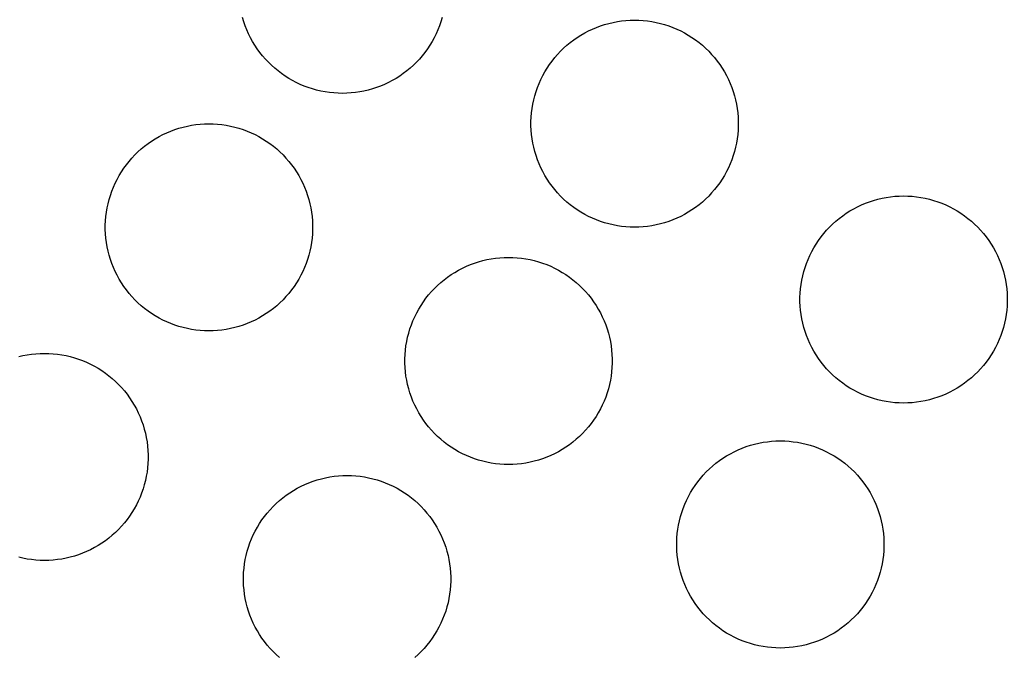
# Model space of a CAD drawing. Header units: metres. Extents: x -102 to 102, y -50 to 50.
# Drawn here: x -45.44 to -30.2, y 20.85 to 30.67 of the extents above; entities that cross this region are included whole.
import ezdxf

# ---------------------------------------------------------------- set-up
doc = ezdxf.new("R2010")
doc.units = ezdxf.units.M

msp = doc.modelspace()

# ---------------------------------------------------------------- linework, layer by layer
for p, q in [((-41.9801, 30.6349), (-41.9995, 30.699)), ((-38.9174, 30.699), (-38.9368, 30.6349)), ((-36.2804, 30.6264), (-36.2146, 30.639)), ((-36.2146, 30.639), (-36.1483, 30.6488)), ((-36.1483, 30.6488), (-36.0817, 30.6558)), ((-36.0817, 30.6558), (-36.0148, 30.66)), ((-36.0148, 30.66), (-35.9478, 30.6614)), ((-35.9478, 30.6614), (-35.8808, 30.66)), ((-35.8808, 30.66), (-35.8139, 30.6558)), ((-35.8139, 30.6558), (-35.7473, 30.6488)), ((-35.7473, 30.6488), (-35.681, 30.639)), ((-35.681, 30.639), (-35.6151, 30.6264)), ((-41.9581, 30.5716), (-41.9801, 30.6349)), ((-41.9334, 30.5093), (-41.9581, 30.5716)), ((-41.9062, 30.448), (-41.9334, 30.5093)), ((-38.9835, 30.5093), (-39.0107, 30.448)), ((-38.9588, 30.5716), (-38.9835, 30.5093)), ((-38.9368, 30.6349), (-38.9588, 30.5716)), ((-36.7186, 30.4635), (-36.6592, 30.4946)), ((-36.6592, 30.4946), (-36.5986, 30.5231)), ((-36.5986, 30.5231), (-36.5368, 30.5491)), ((-36.5368, 30.5491), (-36.474, 30.5724)), ((-36.474, 30.5724), (-36.4102, 30.5931)), ((-36.4102, 30.5931), (-36.3457, 30.6111)), ((-36.3457, 30.6111), (-36.2804, 30.6264)), ((-35.6151, 30.6264), (-35.5499, 30.6111)), ((-35.5499, 30.6111), (-35.4853, 30.5931)), ((-35.4853, 30.5931), (-35.4216, 30.5724)), ((-35.4216, 30.5724), (-35.3588, 30.5491)), ((-35.3588, 30.5491), (-35.297, 30.5231)), ((-35.297, 30.5231), (-35.2364, 30.4946)), ((-35.2364, 30.4946), (-35.177, 30.4635)), ((-41.8764, 30.388), (-41.9062, 30.448)), ((-41.8441, 30.3293), (-41.8764, 30.388)), ((-39.0405, 30.388), (-39.0728, 30.3293)), ((-39.0107, 30.448), (-39.0405, 30.388)), ((-36.9416, 30.3153), (-36.8882, 30.3558)), ((-36.8882, 30.3558), (-36.8332, 30.3941)), ((-36.8332, 30.3941), (-36.7766, 30.43)), ((-36.7766, 30.43), (-36.7186, 30.4635)), ((-35.177, 30.4635), (-35.1189, 30.43)), ((-35.1189, 30.43), (-35.0624, 30.3941)), ((-35.0624, 30.3941), (-35.0073, 30.3558)), ((-35.0073, 30.3558), (-34.9539, 30.3153)), ((-41.8094, 30.272), (-41.8441, 30.3293)), ((-41.7723, 30.2161), (-41.8094, 30.272)), ((-41.7329, 30.1619), (-41.7723, 30.2161)), ((-39.1446, 30.2161), (-39.184, 30.1619)), ((-39.1075, 30.272), (-39.1446, 30.2161)), ((-39.0728, 30.3293), (-39.1075, 30.272)), ((-37.1368, 30.132), (-37.0909, 30.1809)), ((-37.0909, 30.1809), (-37.0431, 30.2278)), ((-37.0431, 30.2278), (-36.9933, 30.2726)), ((-36.9933, 30.2726), (-36.9416, 30.3153)), ((-34.9539, 30.3153), (-34.9023, 30.2726)), ((-34.9023, 30.2726), (-34.8525, 30.2278)), ((-34.8525, 30.2278), (-34.8046, 30.1809)), ((-34.8046, 30.1809), (-34.7588, 30.132)), ((-41.6913, 30.1094), (-41.7329, 30.1619)), ((-41.6475, 30.0587), (-41.6913, 30.1094)), ((-41.6016, 30.0098), (-41.6475, 30.0587)), ((-39.2694, 30.0587), (-39.3153, 30.0098)), ((-39.2256, 30.1094), (-39.2694, 30.0587)), ((-39.184, 30.1619), (-39.2256, 30.1094)), ((-37.2616, 29.9745), (-37.2222, 30.0288)), ((-37.2222, 30.0288), (-37.1806, 30.0813)), ((-37.1806, 30.0813), (-37.1368, 30.132)), ((-34.7588, 30.132), (-34.715, 30.0813)), ((-34.715, 30.0813), (-34.6733, 30.0288)), ((-34.6733, 30.0288), (-34.6339, 29.9745)), ((-41.5537, 29.9629), (-41.6016, 30.0098)), ((-41.5039, 29.9181), (-41.5537, 29.9629)), ((-41.4523, 29.8754), (-41.5039, 29.9181)), ((-39.413, 29.9181), (-39.4646, 29.8754)), ((-39.3632, 29.9629), (-39.413, 29.9181)), ((-39.3153, 30.0098), (-39.3632, 29.9629)), ((-37.3334, 29.8614), (-37.2987, 29.9187)), ((-37.2987, 29.9187), (-37.2616, 29.9745)), ((-34.6339, 29.9745), (-34.5969, 29.9187)), ((-34.5969, 29.9187), (-34.5621, 29.8614)), ((-41.3989, 29.8349), (-41.4523, 29.8754)), ((-41.3439, 29.7966), (-41.3989, 29.8349)), ((-41.2873, 29.7607), (-41.3439, 29.7966)), ((-41.2293, 29.7272), (-41.2873, 29.7607)), ((-41.1699, 29.6961), (-41.2293, 29.7272)), ((-39.6877, 29.7272), (-39.747, 29.6961)), ((-39.6296, 29.7607), (-39.6877, 29.7272)), ((-39.573, 29.7966), (-39.6296, 29.7607)), ((-39.518, 29.8349), (-39.573, 29.7966)), ((-39.4646, 29.8754), (-39.518, 29.8349)), ((-37.4228, 29.6814), (-37.3955, 29.7427)), ((-37.3955, 29.7427), (-37.3657, 29.8027)), ((-37.3657, 29.8027), (-37.3334, 29.8614)), ((-34.5621, 29.8614), (-34.5299, 29.8027)), ((-34.5299, 29.8027), (-34.5001, 29.7427)), ((-34.5001, 29.7427), (-34.4728, 29.6814)), ((-41.1092, 29.6676), (-41.1699, 29.6961)), ((-41.0475, 29.6416), (-41.1092, 29.6676)), ((-40.9846, 29.6183), (-41.0475, 29.6416)), ((-40.9209, 29.5976), (-40.9846, 29.6183)), ((-40.8564, 29.5795), (-40.9209, 29.5976)), ((-40.7911, 29.5642), (-40.8564, 29.5795)), ((-40.0605, 29.5795), (-40.1258, 29.5642)), ((-39.996, 29.5976), (-40.0605, 29.5795)), ((-39.9323, 29.6183), (-39.996, 29.5976)), ((-39.8695, 29.6416), (-39.9323, 29.6183)), ((-39.8077, 29.6676), (-39.8695, 29.6416)), ((-39.747, 29.6961), (-39.8077, 29.6676)), ((-37.4695, 29.5558), (-37.4474, 29.6191)), ((-37.4474, 29.6191), (-37.4228, 29.6814)), ((-34.4728, 29.6814), (-34.4481, 29.6191)), ((-34.4481, 29.6191), (-34.4261, 29.5558)), ((-40.7253, 29.5517), (-40.7911, 29.5642)), ((-40.659, 29.5419), (-40.7253, 29.5517)), ((-40.5923, 29.5349), (-40.659, 29.5419)), ((-40.5255, 29.5307), (-40.5923, 29.5349)), ((-40.4585, 29.5293), (-40.5255, 29.5307)), ((-40.3914, 29.5307), (-40.4585, 29.5293)), ((-40.3246, 29.5349), (-40.3914, 29.5307)), ((-40.2579, 29.5419), (-40.3246, 29.5349)), ((-40.1916, 29.5517), (-40.2579, 29.5419)), ((-40.1258, 29.5642), (-40.1916, 29.5517)), ((-37.5194, 29.3612), (-37.5055, 29.4268)), ((-37.5055, 29.4268), (-37.4888, 29.4917)), ((-37.4888, 29.4917), (-37.4695, 29.5558)), ((-34.4261, 29.5558), (-34.4067, 29.4917)), ((-34.4067, 29.4917), (-34.3901, 29.4268)), ((-34.3901, 29.4268), (-34.3761, 29.3612)), ((-37.539, 29.2287), (-37.5306, 29.2952)), ((-37.5306, 29.2952), (-37.5194, 29.3612)), ((-34.3761, 29.3612), (-34.3649, 29.2952)), ((-34.3649, 29.2952), (-34.3566, 29.2287)), ((-37.5474, 29.0949), (-37.5446, 29.1619)), ((-37.5446, 29.1619), (-37.539, 29.2287)), ((-34.3566, 29.2287), (-34.3509, 29.1619)), ((-34.3509, 29.1619), (-34.3481, 29.0949)), ((-43.1073, 28.9467), (-43.0445, 28.97)), ((-43.0445, 28.97), (-42.9807, 28.9908)), ((-42.9807, 28.9908), (-42.9162, 29.0088)), ((-42.9162, 29.0088), (-42.851, 29.0241)), ((-42.851, 29.0241), (-42.7851, 29.0366)), ((-42.7851, 29.0366), (-42.7188, 29.0464)), ((-42.7188, 29.0464), (-42.6522, 29.0534)), ((-42.6522, 29.0534), (-42.5853, 29.0576)), ((-42.5853, 29.0576), (-42.5183, 29.059)), ((-42.5183, 29.059), (-42.4513, 29.0576)), ((-42.4513, 29.0576), (-42.3844, 29.0534)), ((-42.3844, 29.0534), (-42.3177, 29.0464)), ((-42.3177, 29.0464), (-42.2514, 29.0366)), ((-42.2514, 29.0366), (-42.1856, 29.0241)), ((-42.1856, 29.0241), (-42.1204, 29.0088)), ((-42.1204, 29.0088), (-42.0558, 28.9908)), ((-42.0558, 28.9908), (-41.9921, 28.97)), ((-41.9921, 28.97), (-41.9293, 28.9467)), ((-37.5474, 29.0279), (-37.5474, 29.0949)), ((-37.5446, 28.961), (-37.5474, 29.0279)), ((-34.3481, 29.0279), (-34.3509, 28.961)), ((-34.3481, 29.0949), (-34.3481, 29.0279)), ((-43.4037, 28.7917), (-43.3471, 28.8276)), ((-43.3471, 28.8276), (-43.2891, 28.8611)), ((-43.2891, 28.8611), (-43.2297, 28.8922)), ((-43.2297, 28.8922), (-43.1691, 28.9207)), ((-43.1691, 28.9207), (-43.1073, 28.9467)), ((-41.9293, 28.9467), (-41.8675, 28.9207)), ((-41.8675, 28.9207), (-41.8069, 28.8922)), ((-41.8069, 28.8922), (-41.7475, 28.8611)), ((-41.7475, 28.8611), (-41.6894, 28.8276)), ((-41.6894, 28.8276), (-41.6329, 28.7917)), ((-37.539, 28.8942), (-37.5446, 28.961)), ((-37.5306, 28.8277), (-37.539, 28.8942)), ((-37.5194, 28.7616), (-37.5306, 28.8277)), ((-34.3649, 28.8277), (-34.3761, 28.7616)), ((-34.3566, 28.8942), (-34.3649, 28.8277)), ((-34.3509, 28.961), (-34.3566, 28.8942)), ((-43.6136, 28.6254), (-43.5638, 28.6702)), ((-43.5638, 28.6702), (-43.5121, 28.713)), ((-43.5121, 28.713), (-43.4587, 28.7535)), ((-43.4587, 28.7535), (-43.4037, 28.7917)), ((-41.6329, 28.7917), (-41.5778, 28.7535)), ((-41.5778, 28.7535), (-41.5244, 28.713)), ((-41.5244, 28.713), (-41.4728, 28.6702)), ((-41.4728, 28.6702), (-41.423, 28.6254)), ((-37.5055, 28.696), (-37.5194, 28.7616)), ((-37.4888, 28.6311), (-37.5055, 28.696)), ((-34.3901, 28.696), (-34.4067, 28.6311)), ((-34.3761, 28.7616), (-34.3901, 28.696)), ((-43.7511, 28.4789), (-43.7073, 28.5296)), ((-43.7073, 28.5296), (-43.6614, 28.5785)), ((-43.6614, 28.5785), (-43.6136, 28.6254)), ((-41.423, 28.6254), (-41.3751, 28.5785)), ((-41.3751, 28.5785), (-41.3293, 28.5296)), ((-41.3293, 28.5296), (-41.2855, 28.4789)), ((-37.4695, 28.567), (-37.4888, 28.6311)), ((-37.4474, 28.5037), (-37.4695, 28.567)), ((-34.4261, 28.567), (-34.4481, 28.5037)), ((-34.4067, 28.6311), (-34.4261, 28.567)), ((-43.8692, 28.3164), (-43.8321, 28.3722)), ((-43.8321, 28.3722), (-43.7927, 28.4264)), ((-43.7927, 28.4264), (-43.7511, 28.4789)), ((-41.2855, 28.4789), (-41.2438, 28.4264)), ((-41.2438, 28.4264), (-41.2045, 28.3722)), ((-41.2045, 28.3722), (-41.1674, 28.3164)), ((-37.4228, 28.4414), (-37.4474, 28.5037)), ((-37.3955, 28.3802), (-37.4228, 28.4414)), ((-37.3657, 28.3201), (-37.3955, 28.3802)), ((-34.5001, 28.3802), (-34.5299, 28.3201)), ((-34.4728, 28.4414), (-34.5001, 28.3802)), ((-34.4481, 28.5037), (-34.4728, 28.4414)), ((-43.966, 28.1403), (-43.9362, 28.2003)), ((-43.9362, 28.2003), (-43.9039, 28.259)), ((-43.9039, 28.259), (-43.8692, 28.3164)), ((-41.1674, 28.3164), (-41.1326, 28.259)), ((-41.1326, 28.259), (-41.1004, 28.2003)), ((-41.1004, 28.2003), (-41.0706, 28.1403)), ((-37.3334, 28.2614), (-37.3657, 28.3201)), ((-37.2987, 28.2041), (-37.3334, 28.2614)), ((-37.2616, 28.1483), (-37.2987, 28.2041)), ((-34.5969, 28.2041), (-34.6339, 28.1483)), ((-34.5621, 28.2614), (-34.5969, 28.2041)), ((-34.5299, 28.3201), (-34.5621, 28.2614)), ((-44.0179, 28.0168), (-43.9933, 28.0791)), ((-43.9933, 28.0791), (-43.966, 28.1403)), ((-41.0706, 28.1403), (-41.0433, 28.0791)), ((-41.0433, 28.0791), (-41.0186, 28.0168)), ((-37.2222, 28.0941), (-37.2616, 28.1483)), ((-37.1806, 28.0415), (-37.2222, 28.0941)), ((-34.6733, 28.0941), (-34.715, 28.0415)), ((-34.6339, 28.1483), (-34.6733, 28.0941)), ((-44.0593, 27.8893), (-44.04, 27.9535)), ((-44.04, 27.9535), (-44.0179, 28.0168)), ((-41.0186, 28.0168), (-40.9966, 27.9535)), ((-40.9966, 27.9535), (-40.9772, 27.8893)), ((-37.1368, 27.9908), (-37.1806, 28.0415)), ((-37.0909, 27.942), (-37.1368, 27.9908)), ((-37.0431, 27.8951), (-37.0909, 27.942)), ((-36.9933, 27.8502), (-37.0431, 27.8951)), ((-34.8525, 27.8951), (-34.9023, 27.8502)), ((-34.8046, 27.942), (-34.8525, 27.8951)), ((-34.7588, 27.9908), (-34.8046, 27.942)), ((-34.715, 28.0415), (-34.7588, 27.9908)), ((-32.1936, 27.8941), (-32.1284, 27.9094)), ((-32.1284, 27.9094), (-32.0625, 27.922)), ((-32.0625, 27.922), (-31.9962, 27.9317)), ((-31.9962, 27.9317), (-31.9296, 27.9388)), ((-31.9296, 27.9388), (-31.8627, 27.943)), ((-31.8627, 27.943), (-31.7957, 27.9444)), ((-31.7957, 27.9444), (-31.7287, 27.943)), ((-31.7287, 27.943), (-31.6618, 27.9388)), ((-31.6618, 27.9388), (-31.5952, 27.9317)), ((-31.5952, 27.9317), (-31.5289, 27.922)), ((-31.5289, 27.922), (-31.463, 27.9094)), ((-31.463, 27.9094), (-31.3978, 27.8941)), ((-44.1011, 27.6928), (-44.09, 27.7589)), ((-44.09, 27.7589), (-44.076, 27.8244)), ((-44.076, 27.8244), (-44.0593, 27.8893)), ((-40.9772, 27.8893), (-40.9606, 27.8244)), ((-40.9606, 27.8244), (-40.9466, 27.7589)), ((-40.9466, 27.7589), (-40.9355, 27.6928)), ((-36.9416, 27.8075), (-36.9933, 27.8502)), ((-36.8882, 27.767), (-36.9416, 27.8075)), ((-36.8332, 27.7287), (-36.8882, 27.767)), ((-35.0073, 27.767), (-35.0624, 27.7287)), ((-34.9539, 27.8075), (-35.0073, 27.767)), ((-34.9023, 27.8502), (-34.9539, 27.8075)), ((-32.6245, 27.713), (-32.5665, 27.7465)), ((-32.5665, 27.7465), (-32.5071, 27.7775)), ((-32.5071, 27.7775), (-32.4465, 27.806)), ((-32.4465, 27.806), (-32.3847, 27.832)), ((-32.3847, 27.832), (-32.3219, 27.8554)), ((-32.3219, 27.8554), (-32.2581, 27.8761)), ((-32.2581, 27.8761), (-32.1936, 27.8941)), ((-31.3978, 27.8941), (-31.3333, 27.8761)), ((-31.3333, 27.8761), (-31.2695, 27.8554)), ((-31.2695, 27.8554), (-31.2067, 27.832)), ((-31.2067, 27.832), (-31.1449, 27.806)), ((-31.1449, 27.806), (-31.0843, 27.7775)), ((-31.0843, 27.7775), (-31.0249, 27.7465)), ((-31.0249, 27.7465), (-30.9669, 27.713)), ((-44.1151, 27.5595), (-44.1095, 27.6263)), ((-44.1095, 27.6263), (-44.1011, 27.6928)), ((-40.9355, 27.6928), (-40.927, 27.6263)), ((-40.927, 27.6263), (-40.9214, 27.5595)), ((-36.7766, 27.6928), (-36.8332, 27.7287)), ((-36.7186, 27.6593), (-36.7766, 27.6928)), ((-36.6592, 27.6283), (-36.7186, 27.6593)), ((-36.5986, 27.5997), (-36.6592, 27.6283)), ((-36.5368, 27.5738), (-36.5986, 27.5997)), ((-35.297, 27.5997), (-35.3588, 27.5738)), ((-35.2364, 27.6283), (-35.297, 27.5997)), ((-35.177, 27.6593), (-35.2364, 27.6283)), ((-35.1189, 27.6928), (-35.177, 27.6593)), ((-35.0624, 27.7287), (-35.1189, 27.6928)), ((-32.8412, 27.5556), (-32.7895, 27.5983)), ((-32.7895, 27.5983), (-32.7361, 27.6388)), ((-32.7361, 27.6388), (-32.6811, 27.677)), ((-32.6811, 27.677), (-32.6245, 27.713)), ((-30.9669, 27.713), (-30.9103, 27.677)), ((-30.9103, 27.677), (-30.8552, 27.6388)), ((-30.8552, 27.6388), (-30.8019, 27.5983)), ((-30.8019, 27.5983), (-30.7502, 27.5556)), ((-44.1179, 27.4926), (-44.1151, 27.5595)), ((-44.1179, 27.4255), (-44.1179, 27.4926)), ((-40.9214, 27.5595), (-40.9186, 27.4926)), ((-40.9186, 27.4926), (-40.9186, 27.4255)), ((-36.474, 27.5504), (-36.5368, 27.5738)), ((-36.4102, 27.5297), (-36.474, 27.5504)), ((-36.3457, 27.5117), (-36.4102, 27.5297)), ((-36.2804, 27.4964), (-36.3457, 27.5117)), ((-36.2146, 27.4838), (-36.2804, 27.4964)), ((-36.1483, 27.474), (-36.2146, 27.4838)), ((-36.0817, 27.467), (-36.1483, 27.474)), ((-36.0148, 27.4628), (-36.0817, 27.467)), ((-35.9478, 27.4614), (-36.0148, 27.4628)), ((-35.8808, 27.4628), (-35.9478, 27.4614)), ((-35.8139, 27.467), (-35.8808, 27.4628)), ((-35.7473, 27.474), (-35.8139, 27.467)), ((-35.681, 27.4838), (-35.7473, 27.474)), ((-35.6151, 27.4964), (-35.681, 27.4838)), ((-35.5499, 27.5117), (-35.6151, 27.4964)), ((-35.4853, 27.5297), (-35.5499, 27.5117)), ((-35.4216, 27.5504), (-35.4853, 27.5297)), ((-35.3588, 27.5738), (-35.4216, 27.5504)), ((-32.9847, 27.415), (-32.9389, 27.4638)), ((-32.9389, 27.4638), (-32.891, 27.5107)), ((-32.891, 27.5107), (-32.8412, 27.5556)), ((-30.7502, 27.5556), (-30.7004, 27.5107)), ((-30.7004, 27.5107), (-30.6525, 27.4638)), ((-30.6525, 27.4638), (-30.6067, 27.415)), ((-44.1151, 27.3586), (-44.1179, 27.4255)), ((-44.1095, 27.2918), (-44.1151, 27.3586)), ((-44.1011, 27.2253), (-44.1095, 27.2918)), ((-40.927, 27.2918), (-40.9355, 27.2253)), ((-40.9214, 27.3586), (-40.927, 27.2918)), ((-40.9186, 27.4255), (-40.9214, 27.3586)), ((-33.1095, 27.2575), (-33.0701, 27.3117)), ((-33.0701, 27.3117), (-33.0285, 27.3642)), ((-33.0285, 27.3642), (-32.9847, 27.415)), ((-30.6067, 27.415), (-30.5629, 27.3642)), ((-30.5629, 27.3642), (-30.5213, 27.3117)), ((-30.5213, 27.3117), (-30.4819, 27.2575)), ((-44.09, 27.1592), (-44.1011, 27.2253)), ((-44.076, 27.0937), (-44.09, 27.1592)), ((-40.9466, 27.1592), (-40.9606, 27.0937)), ((-40.9355, 27.2253), (-40.9466, 27.1592)), ((-33.2136, 27.0856), (-33.1813, 27.1444)), ((-33.1813, 27.1444), (-33.1466, 27.2017)), ((-33.1466, 27.2017), (-33.1095, 27.2575)), ((-30.4819, 27.2575), (-30.4448, 27.2017)), ((-30.4448, 27.2017), (-30.41, 27.1444)), ((-30.41, 27.1444), (-30.3778, 27.0856)), ((-44.0593, 27.0288), (-44.076, 27.0937)), ((-44.04, 26.9646), (-44.0593, 27.0288)), ((-40.9772, 27.0288), (-40.9966, 26.9646)), ((-40.9606, 27.0937), (-40.9772, 27.0288)), ((-38.1609, 26.973), (-38.0947, 26.9828)), ((-38.0947, 26.9828), (-38.028, 26.9898)), ((-38.028, 26.9898), (-37.9611, 26.994)), ((-37.9611, 26.994), (-37.8941, 26.9954)), ((-37.8941, 26.9954), (-37.8271, 26.994)), ((-37.8271, 26.994), (-37.7602, 26.9898)), ((-37.7602, 26.9898), (-37.6936, 26.9828)), ((-37.6936, 26.9828), (-37.6273, 26.973)), ((-33.2707, 26.9644), (-33.2434, 27.0256)), ((-33.2434, 27.0256), (-33.2136, 27.0856)), ((-30.3778, 27.0856), (-30.348, 27.0256)), ((-30.348, 27.0256), (-30.3207, 26.9644)), ((-44.0179, 26.9013), (-44.04, 26.9646)), ((-43.9933, 26.839), (-44.0179, 26.9013)), ((-43.966, 26.7778), (-43.9933, 26.839)), ((-41.0433, 26.839), (-41.0706, 26.7778)), ((-41.0186, 26.9013), (-41.0433, 26.839)), ((-40.9966, 26.9646), (-41.0186, 26.9013)), ((-38.6649, 26.7975), (-38.6055, 26.8285)), ((-38.6055, 26.8285), (-38.5449, 26.8571)), ((-38.5449, 26.8571), (-38.4831, 26.883)), ((-38.4831, 26.883), (-38.4203, 26.9064)), ((-38.4203, 26.9064), (-38.3566, 26.9271)), ((-38.3566, 26.9271), (-38.292, 26.9451)), ((-38.292, 26.9451), (-38.2268, 26.9604)), ((-38.2268, 26.9604), (-38.1609, 26.973)), ((-37.6273, 26.973), (-37.5615, 26.9604)), ((-37.5615, 26.9604), (-37.4962, 26.9451)), ((-37.4962, 26.9451), (-37.4317, 26.9271)), ((-37.4317, 26.9271), (-37.3679, 26.9064)), ((-37.3679, 26.9064), (-37.3051, 26.883)), ((-37.3051, 26.883), (-37.2433, 26.8571)), ((-37.2433, 26.8571), (-37.1827, 26.8285)), ((-37.1827, 26.8285), (-37.1233, 26.7975)), ((-33.3368, 26.7746), (-33.3174, 26.8388)), ((-33.3174, 26.8388), (-33.2953, 26.9021)), ((-33.2953, 26.9021), (-33.2707, 26.9644)), ((-30.3207, 26.9644), (-30.2961, 26.9021)), ((-30.2961, 26.9021), (-30.274, 26.8388)), ((-30.274, 26.8388), (-30.2546, 26.7746)), ((-43.9362, 26.7178), (-43.966, 26.7778)), ((-43.9039, 26.659), (-43.9362, 26.7178)), ((-41.1004, 26.7178), (-41.1326, 26.659)), ((-41.0706, 26.7778), (-41.1004, 26.7178)), ((-38.888, 26.6493), (-38.8346, 26.6898)), ((-38.8346, 26.6898), (-38.7795, 26.7281)), ((-38.7795, 26.7281), (-38.723, 26.764)), ((-38.723, 26.764), (-38.6649, 26.7975)), ((-37.1233, 26.7975), (-37.0653, 26.764)), ((-37.0653, 26.764), (-37.0087, 26.7281)), ((-37.0087, 26.7281), (-36.9537, 26.6898)), ((-36.9537, 26.6898), (-36.9003, 26.6493)), ((-33.3674, 26.6442), (-33.3534, 26.7097)), ((-33.3534, 26.7097), (-33.3368, 26.7746)), ((-30.2546, 26.7746), (-30.238, 26.7097)), ((-30.238, 26.7097), (-30.224, 26.6442)), ((-43.8692, 26.6017), (-43.9039, 26.659)), ((-43.8321, 26.5459), (-43.8692, 26.6017)), ((-43.7927, 26.4917), (-43.8321, 26.5459)), ((-41.2045, 26.5459), (-41.2438, 26.4917)), ((-41.1674, 26.6017), (-41.2045, 26.5459)), ((-41.1326, 26.659), (-41.1674, 26.6017)), ((-39.0373, 26.5149), (-38.9894, 26.5617)), ((-38.9894, 26.5617), (-38.9396, 26.6066)), ((-38.9396, 26.6066), (-38.888, 26.6493)), ((-36.9003, 26.6493), (-36.8486, 26.6066)), ((-36.8486, 26.6066), (-36.7988, 26.5617)), ((-36.7988, 26.5617), (-36.751, 26.5149)), ((-33.3869, 26.5116), (-33.3785, 26.5781)), ((-33.3785, 26.5781), (-33.3674, 26.6442)), ((-30.224, 26.6442), (-30.2129, 26.5781)), ((-30.2129, 26.5781), (-30.2045, 26.5116)), ((-43.7511, 26.4392), (-43.7927, 26.4917)), ((-43.7073, 26.3884), (-43.7511, 26.4392)), ((-43.6614, 26.3396), (-43.7073, 26.3884)), ((-41.3293, 26.3884), (-41.3751, 26.3396)), ((-41.2855, 26.4392), (-41.3293, 26.3884)), ((-41.2438, 26.4917), (-41.2855, 26.4392)), ((-39.1686, 26.3627), (-39.1269, 26.4153)), ((-39.1269, 26.4153), (-39.0832, 26.466)), ((-39.0832, 26.466), (-39.0373, 26.5149)), ((-36.751, 26.5149), (-36.7051, 26.466)), ((-36.7051, 26.466), (-36.6613, 26.4153)), ((-36.6613, 26.4153), (-36.6197, 26.3627)), ((-33.3953, 26.3779), (-33.3925, 26.4448)), ((-33.3953, 26.3109), (-33.3953, 26.3779)), ((-33.3925, 26.4448), (-33.3869, 26.5116)), ((-30.2045, 26.5116), (-30.1989, 26.4448)), ((-30.1989, 26.4448), (-30.196, 26.3779)), ((-30.196, 26.3779), (-30.196, 26.3109)), ((-43.6136, 26.2927), (-43.6614, 26.3396)), ((-43.5638, 26.2478), (-43.6136, 26.2927)), ((-43.5121, 26.2051), (-43.5638, 26.2478)), ((-41.4728, 26.2478), (-41.5244, 26.2051)), ((-41.423, 26.2927), (-41.4728, 26.2478)), ((-41.3751, 26.3396), (-41.423, 26.2927)), ((-39.2798, 26.1954), (-39.245, 26.2527)), ((-39.245, 26.2527), (-39.208, 26.3085)), ((-39.208, 26.3085), (-39.1686, 26.3627)), ((-36.6197, 26.3627), (-36.5803, 26.3085)), ((-36.5803, 26.3085), (-36.5432, 26.2527)), ((-36.5432, 26.2527), (-36.5085, 26.1954)), ((-33.3925, 26.2439), (-33.3953, 26.3109)), ((-33.3869, 26.1771), (-33.3925, 26.2439)), ((-30.1989, 26.2439), (-30.2045, 26.1771)), ((-30.196, 26.3109), (-30.1989, 26.2439)), ((-43.4587, 26.1646), (-43.5121, 26.2051)), ((-43.4037, 26.1264), (-43.4587, 26.1646)), ((-43.3471, 26.0905), (-43.4037, 26.1264)), ((-43.2891, 26.0569), (-43.3471, 26.0905)), ((-41.6894, 26.0905), (-41.7475, 26.0569)), ((-41.6329, 26.1264), (-41.6894, 26.0905)), ((-41.5778, 26.1646), (-41.6329, 26.1264)), ((-41.5244, 26.2051), (-41.5778, 26.1646)), ((-39.3691, 26.0154), (-39.3418, 26.0766)), ((-39.3418, 26.0766), (-39.312, 26.1367)), ((-39.312, 26.1367), (-39.2798, 26.1954)), ((-36.5085, 26.1954), (-36.4762, 26.1367)), ((-36.4762, 26.1367), (-36.4464, 26.0766)), ((-36.4464, 26.0766), (-36.4191, 26.0154)), ((-33.3785, 26.1106), (-33.3869, 26.1771)), ((-33.3674, 26.0446), (-33.3785, 26.1106)), ((-30.2129, 26.1106), (-30.224, 26.0446)), ((-30.2045, 26.1771), (-30.2129, 26.1106)), ((-43.2297, 26.0259), (-43.2891, 26.0569)), ((-43.1691, 25.9974), (-43.2297, 26.0259)), ((-43.1073, 25.9714), (-43.1691, 25.9974)), ((-43.0445, 25.948), (-43.1073, 25.9714)), ((-42.9807, 25.9273), (-43.0445, 25.948)), ((-42.9162, 25.9093), (-42.9807, 25.9273)), ((-42.0558, 25.9273), (-42.1204, 25.9093)), ((-41.9921, 25.948), (-42.0558, 25.9273)), ((-41.9293, 25.9714), (-41.9921, 25.948)), ((-41.8675, 25.9974), (-41.9293, 25.9714)), ((-41.8069, 26.0259), (-41.8675, 25.9974)), ((-41.7475, 26.0569), (-41.8069, 26.0259)), ((-39.4158, 25.8898), (-39.3938, 25.9531)), ((-39.3938, 25.9531), (-39.3691, 26.0154)), ((-36.4191, 26.0154), (-36.3945, 25.9531)), ((-36.3945, 25.9531), (-36.3724, 25.8898)), ((-33.3534, 25.979), (-33.3674, 26.0446)), ((-33.3368, 25.9141), (-33.3534, 25.979)), ((-33.3174, 25.8499), (-33.3368, 25.9141)), ((-30.2546, 25.9141), (-30.274, 25.8499)), ((-30.238, 25.979), (-30.2546, 25.9141)), ((-30.224, 26.0446), (-30.238, 25.979)), ((-42.851, 25.894), (-42.9162, 25.9093)), ((-42.7851, 25.8815), (-42.851, 25.894)), ((-42.7188, 25.8717), (-42.7851, 25.8815)), ((-42.6522, 25.8647), (-42.7188, 25.8717)), ((-42.5853, 25.8604), (-42.6522, 25.8647)), ((-42.5183, 25.859), (-42.5853, 25.8604)), ((-42.4513, 25.8604), (-42.5183, 25.859)), ((-42.3844, 25.8647), (-42.4513, 25.8604)), ((-42.3177, 25.8717), (-42.3844, 25.8647)), ((-42.2514, 25.8815), (-42.3177, 25.8717)), ((-42.1856, 25.894), (-42.2514, 25.8815)), ((-42.1204, 25.9093), (-42.1856, 25.894)), ((-39.4658, 25.6952), (-39.4518, 25.7608)), ((-39.4518, 25.7608), (-39.4352, 25.8257)), ((-39.4352, 25.8257), (-39.4158, 25.8898)), ((-36.3724, 25.8898), (-36.3531, 25.8257)), ((-36.3531, 25.8257), (-36.3364, 25.7608)), ((-36.3364, 25.7608), (-36.3225, 25.6952)), ((-33.2953, 25.7867), (-33.3174, 25.8499)), ((-33.2707, 25.7243), (-33.2953, 25.7867)), ((-30.2961, 25.7867), (-30.3207, 25.7243)), ((-30.274, 25.8499), (-30.2961, 25.7867)), ((-39.4854, 25.5626), (-39.477, 25.6291)), ((-39.477, 25.6291), (-39.4658, 25.6952)), ((-36.3225, 25.6952), (-36.3113, 25.6291)), ((-36.3113, 25.6291), (-36.3029, 25.5626)), ((-33.2434, 25.6631), (-33.2707, 25.7243)), ((-33.2136, 25.6031), (-33.2434, 25.6631)), ((-30.348, 25.6631), (-30.3778, 25.6031)), ((-30.3207, 25.7243), (-30.348, 25.6631)), ((-45.4551, 25.4622), (-45.3898, 25.4775)), ((-45.3898, 25.4775), (-45.324, 25.4901)), ((-45.324, 25.4901), (-45.2577, 25.4999)), ((-45.2577, 25.4999), (-45.1911, 25.5069)), ((-45.1911, 25.5069), (-45.1242, 25.5111)), ((-45.1242, 25.5111), (-45.0572, 25.5125)), ((-45.0572, 25.5125), (-44.9902, 25.5111)), ((-44.9902, 25.5111), (-44.9233, 25.5069)), ((-44.9233, 25.5069), (-44.8566, 25.4999)), ((-44.8566, 25.4999), (-44.7903, 25.4901)), ((-44.7903, 25.4901), (-44.7245, 25.4775)), ((-44.7245, 25.4775), (-44.6593, 25.4622)), ((-44.6593, 25.4622), (-44.5947, 25.4442)), ((-39.4938, 25.4289), (-39.491, 25.4959)), ((-39.491, 25.4959), (-39.4854, 25.5626)), ((-36.3029, 25.5626), (-36.2973, 25.4959)), ((-36.2973, 25.4959), (-36.2945, 25.4289)), ((-33.1813, 25.5444), (-33.2136, 25.6031)), ((-33.1466, 25.487), (-33.1813, 25.5444)), ((-33.1095, 25.4312), (-33.1466, 25.487)), ((-30.4448, 25.487), (-30.4819, 25.4312)), ((-30.41, 25.5444), (-30.4448, 25.487)), ((-30.3778, 25.6031), (-30.41, 25.5444)), ((-44.5947, 25.4442), (-44.531, 25.4235)), ((-44.531, 25.4235), (-44.4682, 25.4001)), ((-44.4682, 25.4001), (-44.4064, 25.3741)), ((-44.4064, 25.3741), (-44.3457, 25.3456)), ((-44.3457, 25.3456), (-44.2864, 25.3146)), ((-44.2864, 25.3146), (-44.2283, 25.2811)), ((-39.4938, 25.3619), (-39.4938, 25.4289)), ((-39.491, 25.2949), (-39.4938, 25.3619)), ((-36.2945, 25.3619), (-36.2973, 25.2949)), ((-36.2945, 25.4289), (-36.2945, 25.3619)), ((-33.0701, 25.377), (-33.1095, 25.4312)), ((-33.0285, 25.3245), (-33.0701, 25.377)), ((-32.9847, 25.2738), (-33.0285, 25.3245)), ((-30.5629, 25.3245), (-30.6067, 25.2738)), ((-30.5213, 25.377), (-30.5629, 25.3245)), ((-30.4819, 25.4312), (-30.5213, 25.377)), ((-44.2283, 25.2811), (-44.1717, 25.2451)), ((-44.1717, 25.2451), (-44.1167, 25.2069)), ((-44.1167, 25.2069), (-44.0633, 25.1664)), ((-44.0633, 25.1664), (-44.0117, 25.1237)), ((-39.4854, 25.2281), (-39.491, 25.2949)), ((-39.477, 25.1617), (-39.4854, 25.2281)), ((-39.4658, 25.0956), (-39.477, 25.1617)), ((-36.3113, 25.1617), (-36.3225, 25.0956)), ((-36.3029, 25.2281), (-36.3113, 25.1617)), ((-36.2973, 25.2949), (-36.3029, 25.2281)), ((-32.9389, 25.2249), (-32.9847, 25.2738)), ((-32.891, 25.178), (-32.9389, 25.2249)), ((-32.8412, 25.1332), (-32.891, 25.178)), ((-30.7004, 25.178), (-30.7502, 25.1332)), ((-30.6525, 25.2249), (-30.7004, 25.178)), ((-30.6067, 25.2738), (-30.6525, 25.2249)), ((-44.0117, 25.1237), (-43.9619, 25.0788)), ((-43.9619, 25.0788), (-43.914, 25.0319)), ((-43.914, 25.0319), (-43.8681, 24.9831)), ((-39.4518, 25.03), (-39.4658, 25.0956)), ((-39.4352, 24.9651), (-39.4518, 25.03)), ((-36.3364, 25.03), (-36.3531, 24.9651)), ((-36.3225, 25.0956), (-36.3364, 25.03)), ((-32.7895, 25.0905), (-32.8412, 25.1332)), ((-32.7361, 25.0499), (-32.7895, 25.0905)), ((-32.6811, 25.0117), (-32.7361, 25.0499)), ((-32.6245, 24.9758), (-32.6811, 25.0117)), ((-30.9103, 25.0117), (-30.9669, 24.9758)), ((-30.8552, 25.0499), (-30.9103, 25.0117)), ((-30.8019, 25.0905), (-30.8552, 25.0499)), ((-30.7502, 25.1332), (-30.8019, 25.0905)), ((-43.8681, 24.9831), (-43.8243, 24.9324)), ((-43.8243, 24.9324), (-43.7827, 24.8798)), ((-43.7827, 24.8798), (-43.7433, 24.8256)), ((-39.4158, 24.901), (-39.4352, 24.9651)), ((-39.3938, 24.8377), (-39.4158, 24.901)), ((-36.3724, 24.901), (-36.3945, 24.8377)), ((-36.3531, 24.9651), (-36.3724, 24.901)), ((-32.5665, 24.9423), (-32.6245, 24.9758)), ((-32.5071, 24.9112), (-32.5665, 24.9423)), ((-32.4465, 24.8827), (-32.5071, 24.9112)), ((-32.3847, 24.8567), (-32.4465, 24.8827)), ((-32.3219, 24.8334), (-32.3847, 24.8567)), ((-31.2067, 24.8567), (-31.2695, 24.8334)), ((-31.1449, 24.8827), (-31.2067, 24.8567)), ((-31.0843, 24.9112), (-31.1449, 24.8827)), ((-31.0249, 24.9423), (-31.0843, 24.9112)), ((-30.9669, 24.9758), (-31.0249, 24.9423)), ((-43.7433, 24.8256), (-43.7062, 24.7698)), ((-43.7062, 24.7698), (-43.6715, 24.7125)), ((-43.6715, 24.7125), (-43.6392, 24.6537)), ((-39.3691, 24.7754), (-39.3938, 24.8377)), ((-39.3418, 24.7141), (-39.3691, 24.7754)), ((-39.312, 24.6541), (-39.3418, 24.7141)), ((-36.4464, 24.7141), (-36.4762, 24.6541)), ((-36.4191, 24.7754), (-36.4464, 24.7141)), ((-36.3945, 24.8377), (-36.4191, 24.7754)), ((-32.2581, 24.8127), (-32.3219, 24.8334)), ((-32.1936, 24.7946), (-32.2581, 24.8127)), ((-32.1284, 24.7793), (-32.1936, 24.7946)), ((-32.0625, 24.7668), (-32.1284, 24.7793)), ((-31.9962, 24.757), (-32.0625, 24.7668)), ((-31.9296, 24.75), (-31.9962, 24.757)), ((-31.8627, 24.7458), (-31.9296, 24.75)), ((-31.7957, 24.7444), (-31.8627, 24.7458)), ((-31.7287, 24.7458), (-31.7957, 24.7444)), ((-31.6618, 24.75), (-31.7287, 24.7458)), ((-31.5952, 24.757), (-31.6618, 24.75)), ((-31.5289, 24.7668), (-31.5952, 24.757)), ((-31.463, 24.7793), (-31.5289, 24.7668)), ((-31.3978, 24.7946), (-31.463, 24.7793)), ((-31.3333, 24.8127), (-31.3978, 24.7946)), ((-31.2695, 24.8334), (-31.3333, 24.8127)), ((-43.6392, 24.6537), (-43.6095, 24.5937)), ((-43.6095, 24.5937), (-43.5822, 24.5325)), ((-39.2798, 24.5954), (-39.312, 24.6541)), ((-39.245, 24.5381), (-39.2798, 24.5954)), ((-36.5085, 24.5954), (-36.5432, 24.5381)), ((-36.4762, 24.6541), (-36.5085, 24.5954)), ((-43.5822, 24.5325), (-43.5575, 24.4702)), ((-43.5575, 24.4702), (-43.5355, 24.4069)), ((-43.5355, 24.4069), (-43.5161, 24.3427)), ((-39.208, 24.4823), (-39.245, 24.5381)), ((-39.1686, 24.428), (-39.208, 24.4823)), ((-39.1269, 24.3755), (-39.1686, 24.428)), ((-36.6197, 24.428), (-36.6613, 24.3755)), ((-36.5803, 24.4823), (-36.6197, 24.428)), ((-36.5432, 24.5381), (-36.5803, 24.4823)), ((-43.5161, 24.3427), (-43.4994, 24.2778)), ((-43.4994, 24.2778), (-43.4855, 24.2123)), ((-39.0832, 24.3248), (-39.1269, 24.3755)), ((-39.0373, 24.2759), (-39.0832, 24.3248)), ((-38.9894, 24.229), (-39.0373, 24.2759)), ((-36.751, 24.2759), (-36.7988, 24.229)), ((-36.7051, 24.3248), (-36.751, 24.2759)), ((-36.6613, 24.3755), (-36.7051, 24.3248)), ((-43.4855, 24.2123), (-43.4743, 24.1462)), ((-43.4743, 24.1462), (-43.4659, 24.0797)), ((-38.9396, 24.1842), (-38.9894, 24.229)), ((-38.888, 24.1415), (-38.9396, 24.1842)), ((-38.8346, 24.101), (-38.888, 24.1415)), ((-38.7795, 24.0627), (-38.8346, 24.101)), ((-36.9537, 24.101), (-37.0087, 24.0627)), ((-36.9003, 24.1415), (-36.9537, 24.101)), ((-36.8486, 24.1842), (-36.9003, 24.1415)), ((-36.7988, 24.229), (-36.8486, 24.1842)), ((-34.2247, 24.0711), (-34.161, 24.0918)), ((-34.161, 24.0918), (-34.0965, 24.1098)), ((-34.0965, 24.1098), (-34.0312, 24.1252)), ((-34.0312, 24.1252), (-33.9654, 24.1377)), ((-33.9654, 24.1377), (-33.8991, 24.1475)), ((-33.8991, 24.1475), (-33.8324, 24.1545)), ((-33.8324, 24.1545), (-33.7656, 24.1587)), ((-33.7656, 24.1587), (-33.6986, 24.1601)), ((-33.6986, 24.1601), (-33.6316, 24.1587)), ((-33.6316, 24.1587), (-33.5647, 24.1545)), ((-33.5647, 24.1545), (-33.498, 24.1475)), ((-33.498, 24.1475), (-33.4317, 24.1377)), ((-33.4317, 24.1377), (-33.3659, 24.1252)), ((-33.3659, 24.1252), (-33.3007, 24.1098)), ((-33.3007, 24.1098), (-33.2361, 24.0918)), ((-33.2361, 24.0918), (-33.1724, 24.0711)), ((-43.4659, 24.0797), (-43.4603, 24.0129)), ((-43.4603, 24.0129), (-43.4575, 23.946)), ((-43.4575, 23.946), (-43.4575, 23.879)), ((-38.723, 24.0268), (-38.7795, 24.0627)), ((-38.6649, 23.9933), (-38.723, 24.0268)), ((-38.6055, 23.9622), (-38.6649, 23.9933)), ((-38.5449, 23.9337), (-38.6055, 23.9622)), ((-38.4831, 23.9077), (-38.5449, 23.9337)), ((-37.2433, 23.9337), (-37.3051, 23.9077)), ((-37.1827, 23.9622), (-37.2433, 23.9337)), ((-37.1233, 23.9933), (-37.1827, 23.9622)), ((-37.0653, 24.0268), (-37.1233, 23.9933)), ((-37.0087, 24.0627), (-37.0653, 24.0268)), ((-34.5274, 23.9287), (-34.4694, 23.9622)), ((-34.4694, 23.9622), (-34.41, 23.9933)), ((-34.41, 23.9933), (-34.3493, 24.0218)), ((-34.3493, 24.0218), (-34.2876, 24.0478)), ((-34.2876, 24.0478), (-34.2247, 24.0711)), ((-33.1724, 24.0711), (-33.1096, 24.0478)), ((-33.1096, 24.0478), (-33.0478, 24.0218)), ((-33.0478, 24.0218), (-32.9871, 23.9933)), ((-32.9871, 23.9933), (-32.9277, 23.9622)), ((-32.9277, 23.9622), (-32.8697, 23.9287)), ((-43.4603, 23.812), (-43.4659, 23.7452)), ((-43.4575, 23.879), (-43.4603, 23.812)), ((-38.4203, 23.8844), (-38.4831, 23.9077)), ((-38.3566, 23.8637), (-38.4203, 23.8844)), ((-38.292, 23.8457), (-38.3566, 23.8637)), ((-38.2268, 23.8304), (-38.292, 23.8457)), ((-38.1609, 23.8178), (-38.2268, 23.8304)), ((-38.0947, 23.808), (-38.1609, 23.8178)), ((-38.028, 23.801), (-38.0947, 23.808)), ((-37.9611, 23.7968), (-38.028, 23.801)), ((-37.8941, 23.7954), (-37.9611, 23.7968)), ((-37.8271, 23.7968), (-37.8941, 23.7954)), ((-37.7602, 23.801), (-37.8271, 23.7968)), ((-37.6936, 23.808), (-37.7602, 23.801)), ((-37.6273, 23.8178), (-37.6936, 23.808)), ((-37.5615, 23.8304), (-37.6273, 23.8178)), ((-37.4962, 23.8457), (-37.5615, 23.8304)), ((-37.4317, 23.8637), (-37.4962, 23.8457)), ((-37.3679, 23.8844), (-37.4317, 23.8637)), ((-37.3051, 23.9077), (-37.3679, 23.8844)), ((-34.744, 23.7713), (-34.6924, 23.814)), ((-34.6924, 23.814), (-34.639, 23.8546)), ((-34.639, 23.8546), (-34.584, 23.8928)), ((-34.584, 23.8928), (-34.5274, 23.9287)), ((-32.8697, 23.9287), (-32.8131, 23.8928)), ((-32.8131, 23.8928), (-32.7581, 23.8546)), ((-32.7581, 23.8546), (-32.7047, 23.814)), ((-32.7047, 23.814), (-32.6531, 23.7713)), ((-43.4743, 23.6787), (-43.4855, 23.6127)), ((-43.4659, 23.7452), (-43.4743, 23.6787)), ((-34.9314, 23.58), (-34.8876, 23.6307)), ((-34.8876, 23.6307), (-34.8417, 23.6796)), ((-34.8417, 23.6796), (-34.7938, 23.7265)), ((-34.7938, 23.7265), (-34.744, 23.7713)), ((-32.6531, 23.7713), (-32.6033, 23.7265)), ((-32.6033, 23.7265), (-32.5554, 23.6796)), ((-32.5554, 23.6796), (-32.5095, 23.6307)), ((-32.5095, 23.6307), (-32.4657, 23.58)), ((-43.5161, 23.4822), (-43.5355, 23.418)), ((-43.4994, 23.5471), (-43.5161, 23.4822)), ((-43.4855, 23.6127), (-43.4994, 23.5471)), ((-41.0972, 23.4585), (-41.0365, 23.4871)), ((-41.0365, 23.4871), (-40.9747, 23.513)), ((-40.9747, 23.513), (-40.9119, 23.5364)), ((-40.9119, 23.5364), (-40.8482, 23.5571)), ((-40.8482, 23.5571), (-40.7836, 23.5751)), ((-40.7836, 23.5751), (-40.7184, 23.5904)), ((-40.7184, 23.5904), (-40.6526, 23.603)), ((-40.6526, 23.603), (-40.5863, 23.6128)), ((-40.5863, 23.6128), (-40.5196, 23.6198)), ((-40.5196, 23.6198), (-40.4527, 23.624)), ((-40.4527, 23.624), (-40.3857, 23.6254)), ((-40.3857, 23.6254), (-40.3187, 23.624)), ((-40.3187, 23.624), (-40.2519, 23.6198)), ((-40.2519, 23.6198), (-40.1852, 23.6128)), ((-40.1852, 23.6128), (-40.1189, 23.603)), ((-40.1189, 23.603), (-40.0531, 23.5904)), ((-40.0531, 23.5904), (-39.9878, 23.5751)), ((-39.9878, 23.5751), (-39.9233, 23.5571)), ((-39.9233, 23.5571), (-39.8596, 23.5364)), ((-39.8596, 23.5364), (-39.7967, 23.513)), ((-39.7967, 23.513), (-39.735, 23.4871)), ((-39.735, 23.4871), (-39.6743, 23.4585)), ((-35.0124, 23.4733), (-34.973, 23.5275)), ((-34.973, 23.5275), (-34.9314, 23.58)), ((-32.4657, 23.58), (-32.4241, 23.5275)), ((-32.4241, 23.5275), (-32.3847, 23.4733)), ((-43.5575, 23.3548), (-43.5822, 23.2924)), ((-43.5355, 23.418), (-43.5575, 23.3548)), ((-41.3262, 23.3198), (-41.2712, 23.3581)), ((-41.2712, 23.3581), (-41.2146, 23.394)), ((-41.2146, 23.394), (-41.1565, 23.4275)), ((-41.1565, 23.4275), (-41.0972, 23.4585)), ((-39.6743, 23.4585), (-39.6149, 23.4275)), ((-39.6149, 23.4275), (-39.5569, 23.394)), ((-39.5569, 23.394), (-39.5003, 23.3581)), ((-39.5003, 23.3581), (-39.4453, 23.3198)), ((-35.1165, 23.3014), (-35.0842, 23.3601)), ((-35.0842, 23.3601), (-35.0495, 23.4174)), ((-35.0495, 23.4174), (-35.0124, 23.4733)), ((-32.3847, 23.4733), (-32.3476, 23.4174)), ((-32.3476, 23.4174), (-32.3129, 23.3601)), ((-32.3129, 23.3601), (-32.2806, 23.3014)), ((-43.6392, 23.1712), (-43.6715, 23.1125)), ((-43.6095, 23.2312), (-43.6392, 23.1712)), ((-43.5822, 23.2924), (-43.6095, 23.2312)), ((-41.5289, 23.1449), (-41.481, 23.1918)), ((-41.481, 23.1918), (-41.4312, 23.2366)), ((-41.4312, 23.2366), (-41.3796, 23.2793)), ((-41.3796, 23.2793), (-41.3262, 23.3198)), ((-39.4453, 23.3198), (-39.3919, 23.2793)), ((-39.3919, 23.2793), (-39.3403, 23.2366)), ((-39.3403, 23.2366), (-39.2905, 23.1918)), ((-39.2905, 23.1918), (-39.2426, 23.1449)), ((-35.1982, 23.1178), (-35.1735, 23.1801)), ((-35.1735, 23.1801), (-35.1463, 23.2414)), ((-35.1463, 23.2414), (-35.1165, 23.3014)), ((-32.2806, 23.3014), (-32.2508, 23.2414)), ((-32.2508, 23.2414), (-32.2236, 23.1801)), ((-32.2236, 23.1801), (-32.1989, 23.1178)), ((-43.7062, 23.0552), (-43.7433, 22.9993)), ((-43.6715, 23.1125), (-43.7062, 23.0552)), ((-41.6602, 22.9928), (-41.6186, 23.0453)), ((-41.6186, 23.0453), (-41.5748, 23.096)), ((-41.5748, 23.096), (-41.5289, 23.1449)), ((-39.2426, 23.1449), (-39.1967, 23.096)), ((-39.1967, 23.096), (-39.1529, 23.0453)), ((-39.1529, 23.0453), (-39.1113, 22.9928)), ((-35.2396, 22.9904), (-35.2202, 23.0546)), ((-35.2202, 23.0546), (-35.1982, 23.1178)), ((-32.1989, 23.1178), (-32.1769, 23.0546)), ((-32.1769, 23.0546), (-32.1575, 22.9904)), ((-43.8243, 22.8926), (-43.8681, 22.8419)), ((-43.7827, 22.9451), (-43.8243, 22.8926)), ((-43.7433, 22.9993), (-43.7827, 22.9451)), ((-41.7714, 22.8254), (-41.7367, 22.8827)), ((-41.7367, 22.8827), (-41.6996, 22.9386)), ((-41.6996, 22.9386), (-41.6602, 22.9928)), ((-39.1113, 22.9928), (-39.0719, 22.9386)), ((-39.0719, 22.9386), (-39.0348, 22.8827)), ((-39.0348, 22.8827), (-39.0001, 22.8254)), ((-35.2702, 22.8599), (-35.2563, 22.9255)), ((-35.2563, 22.9255), (-35.2396, 22.9904)), ((-32.1575, 22.9904), (-32.1408, 22.9255)), ((-32.1408, 22.9255), (-32.1269, 22.8599)), ((-43.9619, 22.7461), (-44.0117, 22.7013)), ((-43.914, 22.793), (-43.9619, 22.7461)), ((-43.8681, 22.8419), (-43.914, 22.793)), ((-41.8335, 22.7066), (-41.8037, 22.7667)), ((-41.8037, 22.7667), (-41.7714, 22.8254)), ((-39.0001, 22.8254), (-38.9678, 22.7667)), ((-38.9678, 22.7667), (-38.938, 22.7066)), ((-35.2954, 22.6606), (-35.2898, 22.7274)), ((-35.2898, 22.7274), (-35.2814, 22.7939)), ((-35.2814, 22.7939), (-35.2702, 22.8599)), ((-32.1269, 22.8599), (-32.1157, 22.7939)), ((-32.1157, 22.7939), (-32.1073, 22.7274)), ((-32.1073, 22.7274), (-32.1017, 22.6606)), ((-44.1717, 22.5798), (-44.2283, 22.5439)), ((-44.1167, 22.6181), (-44.1717, 22.5798)), ((-44.0633, 22.6586), (-44.1167, 22.6181)), ((-44.0117, 22.7013), (-44.0633, 22.6586)), ((-41.9074, 22.5198), (-41.8854, 22.5831)), ((-41.8854, 22.5831), (-41.8607, 22.6454)), ((-41.8607, 22.6454), (-41.8335, 22.7066)), ((-38.938, 22.7066), (-38.9108, 22.6454)), ((-38.9108, 22.6454), (-38.8861, 22.5831)), ((-38.8861, 22.5831), (-38.864, 22.5198)), ((-35.2982, 22.5936), (-35.2954, 22.6606)), ((-35.2982, 22.5266), (-35.2982, 22.5936)), ((-32.1017, 22.6606), (-32.0989, 22.5936)), ((-32.0989, 22.5936), (-32.0989, 22.5266)), ((-44.4682, 22.4248), (-44.531, 22.4015)), ((-44.4064, 22.4508), (-44.4682, 22.4248)), ((-44.3457, 22.4793), (-44.4064, 22.4508)), ((-44.2864, 22.5104), (-44.3457, 22.4793)), ((-44.2283, 22.5439), (-44.2864, 22.5104)), ((-41.9435, 22.3908), (-41.9268, 22.4557)), ((-41.9268, 22.4557), (-41.9074, 22.5198)), ((-38.864, 22.5198), (-38.8447, 22.4557)), ((-38.8447, 22.4557), (-38.828, 22.3908)), ((-35.2954, 22.4597), (-35.2982, 22.5266)), ((-35.2898, 22.3929), (-35.2954, 22.4597)), ((-32.1017, 22.4597), (-32.1073, 22.3929)), ((-32.0989, 22.5266), (-32.1017, 22.4597)), ((-45.3898, 22.3474), (-45.4551, 22.3627)), ((-45.324, 22.3349), (-45.3898, 22.3474)), ((-45.2577, 22.3251), (-45.324, 22.3349)), ((-45.1911, 22.3181), (-45.2577, 22.3251)), ((-45.1242, 22.3139), (-45.1911, 22.3181)), ((-45.0572, 22.3125), (-45.1242, 22.3139)), ((-44.9902, 22.3139), (-45.0572, 22.3125)), ((-44.9233, 22.3181), (-44.9902, 22.3139)), ((-44.8566, 22.3251), (-44.9233, 22.3181)), ((-44.7903, 22.3349), (-44.8566, 22.3251)), ((-44.7245, 22.3474), (-44.7903, 22.3349)), ((-44.6593, 22.3627), (-44.7245, 22.3474)), ((-44.5947, 22.3808), (-44.6593, 22.3627)), ((-44.531, 22.4015), (-44.5947, 22.3808)), ((-41.977, 22.1927), (-41.9686, 22.2591)), ((-41.9686, 22.2591), (-41.9574, 22.3252)), ((-41.9574, 22.3252), (-41.9435, 22.3908)), ((-38.828, 22.3908), (-38.8141, 22.3252)), ((-38.8141, 22.3252), (-38.8029, 22.2591)), ((-38.8029, 22.2591), (-38.7945, 22.1927)), ((-35.2814, 22.3264), (-35.2898, 22.3929)), ((-35.2702, 22.2603), (-35.2814, 22.3264)), ((-35.2563, 22.1948), (-35.2702, 22.2603)), ((-32.1269, 22.2603), (-32.1408, 22.1948)), ((-32.1157, 22.3264), (-32.1269, 22.2603)), ((-32.1073, 22.3929), (-32.1157, 22.3264)), ((-41.9854, 22.0589), (-41.9826, 22.1259)), ((-41.9826, 22.1259), (-41.977, 22.1927)), ((-38.7945, 22.1927), (-38.7889, 22.1259)), ((-38.7889, 22.1259), (-38.7861, 22.0589)), ((-35.2396, 22.1299), (-35.2563, 22.1948)), ((-35.2202, 22.0657), (-35.2396, 22.1299)), ((-32.1575, 22.1299), (-32.1769, 22.0657)), ((-32.1408, 22.1948), (-32.1575, 22.1299)), ((-41.9854, 21.9919), (-41.9854, 22.0589)), ((-41.9826, 21.9249), (-41.9854, 21.9919)), ((-38.7861, 21.9919), (-38.7889, 21.9249)), ((-38.7861, 22.0589), (-38.7861, 21.9919)), ((-35.1982, 22.0024), (-35.2202, 22.0657)), ((-35.1735, 21.9401), (-35.1982, 22.0024)), ((-32.1989, 22.0024), (-32.2236, 21.9401)), ((-32.1769, 22.0657), (-32.1989, 22.0024)), ((-41.977, 21.8582), (-41.9826, 21.9249)), ((-41.9686, 21.7917), (-41.977, 21.8582)), ((-38.7945, 21.8582), (-38.8029, 21.7917)), ((-38.7889, 21.9249), (-38.7945, 21.8582)), ((-35.1463, 21.8789), (-35.1735, 21.9401)), ((-35.1165, 21.8188), (-35.1463, 21.8789)), ((-35.0842, 21.7601), (-35.1165, 21.8188)), ((-32.2806, 21.8188), (-32.3129, 21.7601)), ((-32.2508, 21.8789), (-32.2806, 21.8188)), ((-32.2236, 21.9401), (-32.2508, 21.8789)), ((-41.9574, 21.7256), (-41.9686, 21.7917)), ((-41.9435, 21.66), (-41.9574, 21.7256)), ((-41.9268, 21.5951), (-41.9435, 21.66)), ((-38.828, 21.66), (-38.8447, 21.5951)), ((-38.8141, 21.7256), (-38.828, 21.66)), ((-38.8029, 21.7917), (-38.8141, 21.7256)), ((-35.0495, 21.7028), (-35.0842, 21.7601)), ((-35.0124, 21.647), (-35.0495, 21.7028)), ((-34.973, 21.5928), (-35.0124, 21.647)), ((-32.3847, 21.647), (-32.4241, 21.5928)), ((-32.3476, 21.7028), (-32.3847, 21.647)), ((-32.3129, 21.7601), (-32.3476, 21.7028)), ((-41.9074, 21.531), (-41.9268, 21.5951)), ((-41.8854, 21.4677), (-41.9074, 21.531)), ((-38.864, 21.531), (-38.8861, 21.4677)), ((-38.8447, 21.5951), (-38.864, 21.531)), ((-34.9314, 21.5402), (-34.973, 21.5928)), ((-34.8876, 21.4895), (-34.9314, 21.5402)), ((-32.4657, 21.5402), (-32.5095, 21.4895)), ((-32.4241, 21.5928), (-32.4657, 21.5402)), ((-41.8607, 21.4054), (-41.8854, 21.4677)), ((-41.8335, 21.3442), (-41.8607, 21.4054)), ((-41.8037, 21.2841), (-41.8335, 21.3442)), ((-38.938, 21.3442), (-38.9678, 21.2841)), ((-38.9108, 21.4054), (-38.938, 21.3442)), ((-38.8861, 21.4677), (-38.9108, 21.4054)), ((-34.8417, 21.4407), (-34.8876, 21.4895)), ((-34.7938, 21.3938), (-34.8417, 21.4407)), ((-34.744, 21.3489), (-34.7938, 21.3938)), ((-34.6924, 21.3062), (-34.744, 21.3489)), ((-32.6531, 21.3489), (-32.7047, 21.3062)), ((-32.6033, 21.3938), (-32.6531, 21.3489)), ((-32.5554, 21.4407), (-32.6033, 21.3938)), ((-32.5095, 21.4895), (-32.5554, 21.4407)), ((-41.7714, 21.2254), (-41.8037, 21.2841)), ((-41.7367, 21.1681), (-41.7714, 21.2254)), ((-39.0001, 21.2254), (-39.0348, 21.1681)), ((-38.9678, 21.2841), (-39.0001, 21.2254)), ((-34.639, 21.2657), (-34.6924, 21.3062)), ((-34.584, 21.2274), (-34.639, 21.2657)), ((-34.5274, 21.1915), (-34.584, 21.2274)), ((-34.4694, 21.158), (-34.5274, 21.1915)), ((-32.8697, 21.1915), (-32.9277, 21.158)), ((-32.8131, 21.2274), (-32.8697, 21.1915)), ((-32.7581, 21.2657), (-32.8131, 21.2274)), ((-32.7047, 21.3062), (-32.7581, 21.2657)), ((-41.6996, 21.1123), (-41.7367, 21.1681)), ((-41.6602, 21.058), (-41.6996, 21.1123)), ((-41.6186, 21.0055), (-41.6602, 21.058)), ((-39.1113, 21.058), (-39.1529, 21.0055)), ((-39.0719, 21.1123), (-39.1113, 21.058)), ((-39.0348, 21.1681), (-39.0719, 21.1123)), ((-34.41, 21.127), (-34.4694, 21.158)), ((-34.3493, 21.0984), (-34.41, 21.127)), ((-34.2876, 21.0725), (-34.3493, 21.0984)), ((-34.2247, 21.0491), (-34.2876, 21.0725)), ((-34.161, 21.0284), (-34.2247, 21.0491)), ((-33.1724, 21.0491), (-33.2361, 21.0284)), ((-33.1096, 21.0725), (-33.1724, 21.0491)), ((-33.0478, 21.0984), (-33.1096, 21.0725)), ((-32.9871, 21.127), (-33.0478, 21.0984)), ((-32.9277, 21.158), (-32.9871, 21.127)), ((-41.5748, 20.9548), (-41.6186, 21.0055)), ((-41.5289, 20.9059), (-41.5748, 20.9548)), ((-41.481, 20.8591), (-41.5289, 20.9059)), ((-39.2426, 20.9059), (-39.2905, 20.8591)), ((-39.1967, 20.9548), (-39.2426, 20.9059)), ((-39.1529, 21.0055), (-39.1967, 20.9548)), ((-34.0965, 21.0104), (-34.161, 21.0284)), ((-34.0312, 20.9951), (-34.0965, 21.0104)), ((-33.9654, 20.9825), (-34.0312, 20.9951)), ((-33.8991, 20.9727), (-33.9654, 20.9825)), ((-33.8324, 20.9657), (-33.8991, 20.9727)), ((-33.7656, 20.9615), (-33.8324, 20.9657)), ((-33.6986, 20.9601), (-33.7656, 20.9615)), ((-33.6316, 20.9615), (-33.6986, 20.9601)), ((-33.5647, 20.9657), (-33.6316, 20.9615)), ((-33.498, 20.9727), (-33.5647, 20.9657)), ((-33.4317, 20.9825), (-33.498, 20.9727)), ((-33.3659, 20.9951), (-33.4317, 20.9825)), ((-33.3007, 21.0104), (-33.3659, 20.9951)), ((-33.2361, 21.0284), (-33.3007, 21.0104)), ((-41.4312, 20.8142), (-41.481, 20.8591)), ((-39.2905, 20.8591), (-39.3403, 20.8142))]:
    msp.add_line(p, q)

doc.saveas('drawing.dxf')
